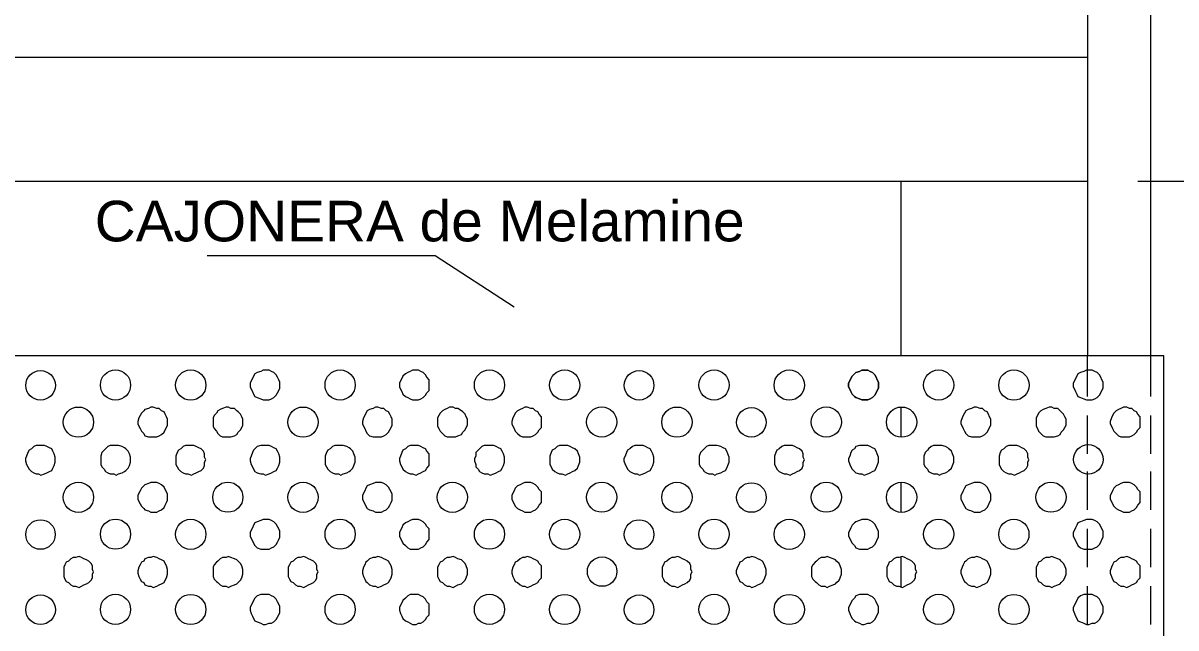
# Model space of a CAD drawing. Header units: inches. Extents: x 0.21 to 4.55, y 0.23 to 3.12.
# Drawn here: x 0.635 to 1.0971, y 2.4693 to 2.712 of the extents above; entities that cross this region are included whole.
import ezdxf

# ---------------------------------------------------------------- set-up
doc = ezdxf.new("R2010")
doc.units = ezdxf.units.IN
doc.header["$MEASUREMENT"] = 0
for name, color, linetype in [('PDF_0', 7, 'Continuous'), ('PDF_PROYECCION 2', 7, 'Continuous'), ('PDF_TEXTO', 7, 'Continuous')]:
    doc.layers.add(name, color=color, linetype=linetype)
doc.layers.add('PDF_punteadas', color=20, linetype='Continuous', true_color=0xff3f00)
doc.styles.add('PDF Arial', font='arial.ttf')

msp = doc.modelspace()

# ---------------------------------------------------------------- linework, layer by layer
at = {"layer": 'PDF_0', "lineweight": 5}
for points in [[(1.06166, 2.78821), (1.06166, 2.5785), (0.56466, 2.5785), (0.56466, 2.78821)], [(1.08704, 2.5785), (1.08704, 2.78821)], [(1.06166, 2.6982), (0.56466, 2.6982)], [(1.06166, 2.6484), (0.56466, 2.6484)], [(0.98697, 2.5785), (0.98697, 2.6484)], [(1.18806, 2.6484), (1.27856, 2.6484), (1.08177, 2.6484)], [(0.70878, 2.61872), (0.80023, 2.61872), (0.83184, 2.59813)], [(1.0923, 2.2644), (1.0923, 2.5785)], [(0.98697, 2.54594), (0.98697, 2.55791)], [(0.98697, 2.51577), (0.98697, 2.52774)], [(0.98697, 2.48561), (0.98697, 2.49806)]]:
    msp.add_lwpolyline(points, dxfattribs=at)
at = {"layer": 'PDF_PROYECCION 2', "lineweight": 5}
msp.add_lwpolyline([(1.0923, 2.5785), (0.53929, 2.5785)], dxfattribs=at)
for points in [[(0.73799, 2.56701), (0.73799, 2.56796), (0.73751, 2.56892), (0.73703, 2.56988), (0.73655, 2.57084), (0.7356, 2.57179), (0.73464, 2.57227), (0.73368, 2.57275), (0.73224, 2.57275), (0.73129, 2.57275), (0.73033, 2.57227), (0.72889, 2.57179), (0.72794, 2.57132), (0.72746, 2.57036), (0.72698, 2.5694), (0.7265, 2.56844), (0.72602, 2.56749), (0.72602, 2.56605), (0.7265, 2.56509), (0.72698, 2.56413), (0.72746, 2.56318), (0.72794, 2.56222), (0.72889, 2.56174), (0.73033, 2.56126), (0.73129, 2.56078), (0.73224, 2.56078), (0.73368, 2.56078), (0.73464, 2.56126), (0.7356, 2.56174), (0.73655, 2.5627), (0.73703, 2.56365), (0.73751, 2.56461), (0.73799, 2.56557)], [(0.79784, 2.56701), (0.79784, 2.56796), (0.79784, 2.56892), (0.79688, 2.56988), (0.7964, 2.57084), (0.79545, 2.57179), (0.79449, 2.57227), (0.79353, 2.57275), (0.79257, 2.57275), (0.79114, 2.57275), (0.79018, 2.57227), (0.78922, 2.57179), (0.78826, 2.57132), (0.78731, 2.57036), (0.78683, 2.5694), (0.78635, 2.56844), (0.78587, 2.56749), (0.78587, 2.56605), (0.78635, 2.56509), (0.78683, 2.56413), (0.78731, 2.56318), (0.78826, 2.56222), (0.78922, 2.56174), (0.79018, 2.56126), (0.79114, 2.56078), (0.79257, 2.56078), (0.79353, 2.56078), (0.79449, 2.56126), (0.79545, 2.56174), (0.7964, 2.5627), (0.79688, 2.56365), (0.79784, 2.56461), (0.79784, 2.56557)], [(0.97787, 2.56701), (0.97787, 2.56557), (0.97739, 2.56461), (0.97691, 2.56365), (0.97643, 2.5627), (0.97548, 2.56174), (0.97452, 2.56126), (0.97356, 2.56078), (0.97212, 2.56078), (0.97117, 2.56078), (0.97021, 2.56126), (0.96877, 2.56174), (0.96829, 2.56222), (0.96734, 2.56318), (0.96686, 2.56413), (0.96638, 2.56509), (0.9659, 2.56605), (0.9659, 2.56749), (0.96638, 2.56844), (0.96686, 2.5694), (0.96734, 2.57036), (0.96829, 2.57132), (0.96877, 2.57179), (0.97021, 2.57227), (0.97117, 2.57275), (0.97212, 2.57275), (0.97356, 2.57275), (0.97452, 2.57227), (0.97548, 2.57179), (0.97643, 2.57084), (0.97691, 2.56988), (0.97739, 2.56892), (0.97787, 2.56796), (0.97787, 2.56701), (0.97787, 2.56796), (0.97739, 2.56892), (0.97691, 2.56988), (0.97643, 2.57084), (0.97548, 2.57179), (0.97452, 2.57227), (0.97356, 2.57275), (0.97212, 2.57275), (0.97117, 2.57275), (0.97021, 2.57227), (0.96877, 2.57179), (0.96829, 2.57132), (0.96734, 2.57036), (0.96686, 2.5694), (0.96638, 2.56844), (0.9659, 2.56749), (0.9659, 2.56605), (0.96638, 2.56509), (0.96686, 2.56413), (0.96734, 2.56318), (0.96829, 2.56222), (0.96877, 2.56174), (0.97021, 2.56126), (0.97117, 2.56078), (0.97212, 2.56078), (0.97356, 2.56078), (0.97452, 2.56126), (0.97548, 2.56174), (0.97643, 2.5627), (0.97691, 2.56365), (0.97739, 2.56461), (0.97787, 2.56557)], [(1.06788, 2.56701), (1.06788, 2.56796), (1.0674, 2.56892), (1.06693, 2.56988), (1.06645, 2.57084), (1.06549, 2.57179), (1.06453, 2.57227), (1.06357, 2.57275), (1.06214, 2.57275), (1.06118, 2.57275), (1.06022, 2.57227), (1.05879, 2.57179), (1.05783, 2.57132), (1.05735, 2.57036), (1.05687, 2.5694), (1.05639, 2.56844), (1.05591, 2.56749), (1.05591, 2.56605), (1.05639, 2.56509), (1.05687, 2.56413), (1.05735, 2.56318), (1.05783, 2.56222), (1.05879, 2.56174), (1.06022, 2.56126), (1.06118, 2.56078), (1.06214, 2.56078), (1.06357, 2.56078), (1.06453, 2.56126), (1.06549, 2.56174), (1.06645, 2.5627), (1.06693, 2.56365), (1.0674, 2.56461), (1.06788, 2.56557)], [(0.69298, 2.55168), (0.69298, 2.55312), (0.6925, 2.55408), (0.69203, 2.55504), (0.69155, 2.55599), (0.69059, 2.55647), (0.68963, 2.55743), (0.68867, 2.55743), (0.68724, 2.55791), (0.68628, 2.55791), (0.68532, 2.55743), (0.68389, 2.55695), (0.68341, 2.55647), (0.68245, 2.55552), (0.68197, 2.55456), (0.68149, 2.5536), (0.68101, 2.55216), (0.68101, 2.55121), (0.68149, 2.55025), (0.68197, 2.54929), (0.68245, 2.54833), (0.68341, 2.54738), (0.68389, 2.54642), (0.68532, 2.54594), (0.68628, 2.54594), (0.68724, 2.54594), (0.68867, 2.54594), (0.68963, 2.54642), (0.69059, 2.5469), (0.69155, 2.54785), (0.69203, 2.54881), (0.6925, 2.54977), (0.69298, 2.55073)], [(0.72315, 2.55168), (0.72315, 2.55312), (0.72267, 2.55408), (0.72219, 2.55504), (0.72123, 2.55599), (0.72075, 2.55647), (0.7198, 2.55743), (0.71836, 2.55743), (0.7174, 2.55791), (0.71644, 2.55791), (0.71501, 2.55743), (0.71405, 2.55695), (0.71309, 2.55647), (0.71261, 2.55552), (0.71166, 2.55456), (0.71118, 2.5536), (0.71118, 2.55216), (0.71118, 2.55121), (0.71118, 2.55025), (0.71166, 2.54929), (0.71261, 2.54833), (0.71309, 2.54738), (0.71405, 2.54642), (0.71501, 2.54594), (0.71644, 2.54594), (0.7174, 2.54594), (0.71836, 2.54594), (0.7198, 2.54642), (0.72075, 2.5469), (0.72123, 2.54785), (0.72219, 2.54881), (0.72267, 2.54977), (0.72315, 2.55073)], [(0.783, 2.55168), (0.783, 2.55312), (0.78252, 2.55408), (0.78204, 2.55504), (0.78156, 2.55599), (0.7806, 2.55647), (0.77965, 2.55743), (0.77869, 2.55743), (0.77725, 2.55791), (0.77629, 2.55791), (0.77534, 2.55743), (0.7739, 2.55695), (0.77294, 2.55647), (0.77246, 2.55552), (0.77199, 2.55456), (0.77151, 2.5536), (0.77103, 2.55216), (0.77103, 2.55121), (0.77151, 2.55025), (0.77199, 2.54929), (0.77246, 2.54833), (0.77294, 2.54738), (0.7739, 2.54642), (0.77534, 2.54594), (0.77629, 2.54594), (0.77725, 2.54594), (0.77869, 2.54594), (0.77965, 2.54642), (0.7806, 2.5469), (0.78156, 2.54785), (0.78204, 2.54881), (0.78252, 2.54977), (0.783, 2.55073)], [(0.81316, 2.55168), (0.81316, 2.55312), (0.81268, 2.55408), (0.8122, 2.55504), (0.81125, 2.55599), (0.81077, 2.55647), (0.80933, 2.55743), (0.80837, 2.55743), (0.80742, 2.55791), (0.80598, 2.55791), (0.80502, 2.55743), (0.80406, 2.55695), (0.80311, 2.55647), (0.80215, 2.55552), (0.80167, 2.55456), (0.80119, 2.5536), (0.80119, 2.55216), (0.80119, 2.55121), (0.80119, 2.55025), (0.80167, 2.54929), (0.80215, 2.54833), (0.80311, 2.54738), (0.80406, 2.54642), (0.80502, 2.54594), (0.80598, 2.54594), (0.80742, 2.54594), (0.80837, 2.54594), (0.80933, 2.54642), (0.81077, 2.5469), (0.81125, 2.54785), (0.8122, 2.54881), (0.81268, 2.54977), (0.81316, 2.55073)], [(0.84285, 2.55168), (0.84285, 2.55312), (0.84285, 2.55408), (0.84189, 2.55504), (0.84141, 2.55599), (0.84045, 2.55647), (0.8395, 2.55743), (0.83854, 2.55743), (0.8371, 2.55791), (0.83614, 2.55791), (0.83519, 2.55743), (0.83423, 2.55695), (0.83327, 2.55647), (0.83231, 2.55552), (0.83184, 2.55456), (0.83136, 2.5536), (0.83088, 2.55216), (0.83088, 2.55121), (0.83136, 2.55025), (0.83184, 2.54929), (0.83231, 2.54833), (0.83327, 2.54738), (0.83423, 2.54642), (0.83519, 2.54594), (0.83614, 2.54594), (0.8371, 2.54594), (0.83854, 2.54594), (0.8395, 2.54642), (0.84045, 2.5469), (0.84141, 2.54785), (0.84189, 2.54881), (0.84285, 2.54977), (0.84285, 2.55073)], [(1.02288, 2.55168), (1.02288, 2.55312), (1.0224, 2.55408), (1.02192, 2.55504), (1.02144, 2.55599), (1.02048, 2.55647), (1.01952, 2.55743), (1.01857, 2.55743), (1.01713, 2.55791), (1.01617, 2.55791), (1.01522, 2.55743), (1.01378, 2.55695), (1.01282, 2.55647), (1.01234, 2.55552), (1.01186, 2.55456), (1.01139, 2.5536), (1.01091, 2.55216), (1.01091, 2.55121), (1.01139, 2.55025), (1.01186, 2.54929), (1.01234, 2.54833), (1.01282, 2.54738), (1.01378, 2.54642), (1.01522, 2.54594), (1.01617, 2.54594), (1.01713, 2.54594), (1.01857, 2.54594), (1.01952, 2.54642), (1.02048, 2.5469), (1.02144, 2.54785), (1.02192, 2.54881), (1.0224, 2.54977), (1.02288, 2.55073)], [(1.05304, 2.55168), (1.05304, 2.55312), (1.05256, 2.55408), (1.05208, 2.55504), (1.05113, 2.55599), (1.05065, 2.55647), (1.04969, 2.55743), (1.04825, 2.55743), (1.0473, 2.55791), (1.04634, 2.55791), (1.0449, 2.55743), (1.04394, 2.55695), (1.04299, 2.55647), (1.04203, 2.55552), (1.04155, 2.55456), (1.04107, 2.5536), (1.04107, 2.55216), (1.04107, 2.55121), (1.04107, 2.55025), (1.04155, 2.54929), (1.04203, 2.54833), (1.04299, 2.54738), (1.04394, 2.54642), (1.0449, 2.54594), (1.04634, 2.54594), (1.0473, 2.54594), (1.04825, 2.54594), (1.04969, 2.54642), (1.05065, 2.5469), (1.05113, 2.54785), (1.05208, 2.54881), (1.05256, 2.54977), (1.05304, 2.55073)], [(1.08273, 2.55168), (1.08273, 2.55312), (1.08273, 2.55408), (1.08177, 2.55504), (1.08129, 2.55599), (1.08033, 2.55647), (1.07937, 2.55743), (1.07842, 2.55743), (1.07746, 2.55791), (1.07602, 2.55791), (1.07507, 2.55743), (1.07411, 2.55695), (1.07315, 2.55647), (1.07219, 2.55552), (1.07171, 2.55456), (1.07124, 2.5536), (1.07076, 2.55216), (1.07076, 2.55121), (1.07124, 2.55025), (1.07171, 2.54929), (1.07219, 2.54833), (1.07315, 2.54738), (1.07411, 2.54642), (1.07507, 2.54594), (1.07602, 2.54594), (1.07746, 2.54594), (1.07842, 2.54594), (1.07937, 2.54642), (1.08033, 2.5469), (1.08129, 2.54785), (1.08177, 2.54881), (1.08273, 2.54977), (1.08273, 2.55073)], [(0.64798, 2.53684), (0.64798, 2.5378), (0.6475, 2.53924), (0.64702, 2.54019), (0.64654, 2.54115), (0.64558, 2.54163), (0.64462, 2.54211), (0.64367, 2.54259), (0.64223, 2.54259), (0.64127, 2.54259), (0.64032, 2.54259), (0.63936, 2.54211), (0.6384, 2.54115), (0.63744, 2.54067), (0.63696, 2.53971), (0.63648, 2.53828), (0.63601, 2.53732), (0.63601, 2.53636), (0.63648, 2.53493), (0.63696, 2.53397), (0.63744, 2.53301), (0.6384, 2.53205), (0.63936, 2.53158), (0.64032, 2.5311), (0.64127, 2.5311), (0.64223, 2.53062), (0.64367, 2.5311), (0.64462, 2.53158), (0.64558, 2.53205), (0.64654, 2.53253), (0.64702, 2.53349), (0.6475, 2.53445), (0.64798, 2.53588)], [(0.67814, 2.53684), (0.67814, 2.5378), (0.67766, 2.53924), (0.67718, 2.54019), (0.67623, 2.54115), (0.67575, 2.54163), (0.67479, 2.54211), (0.67335, 2.54259), (0.67239, 2.54259), (0.67144, 2.54259), (0.67, 2.54259), (0.66904, 2.54211), (0.66809, 2.54115), (0.66761, 2.54067), (0.66665, 2.53971), (0.66617, 2.53828), (0.66617, 2.53732), (0.66617, 2.53636), (0.66617, 2.53493), (0.66665, 2.53397), (0.66761, 2.53301), (0.66809, 2.53205), (0.66904, 2.53158), (0.67, 2.5311), (0.67144, 2.5311), (0.67239, 2.53062), (0.67335, 2.5311), (0.67479, 2.53158), (0.67575, 2.53205), (0.67623, 2.53253), (0.67718, 2.53349), (0.67766, 2.53445), (0.67814, 2.53588)], [(0.7083, 2.53684), (0.70783, 2.5378), (0.70783, 2.53924), (0.70735, 2.54019), (0.70639, 2.54115), (0.70543, 2.54163), (0.70447, 2.54211), (0.70352, 2.54259), (0.70256, 2.54259), (0.70112, 2.54259), (0.70017, 2.54259), (0.69921, 2.54211), (0.69825, 2.54115), (0.69729, 2.54067), (0.69681, 2.53971), (0.69633, 2.53828), (0.69633, 2.53732), (0.69633, 2.53636), (0.69633, 2.53493), (0.69681, 2.53397), (0.69729, 2.53301), (0.69825, 2.53205), (0.69921, 2.53158), (0.70017, 2.5311), (0.70112, 2.5311), (0.70256, 2.53062), (0.70352, 2.5311), (0.70447, 2.53158), (0.70543, 2.53205), (0.70639, 2.53253), (0.70735, 2.53349), (0.70783, 2.53445), (0.70783, 2.53588)], [(0.73799, 2.53684), (0.73799, 2.5378), (0.73751, 2.53924), (0.73703, 2.54019), (0.73655, 2.54115), (0.7356, 2.54163), (0.73464, 2.54211), (0.73368, 2.54259), (0.73224, 2.54259), (0.73129, 2.54259), (0.73033, 2.54259), (0.72889, 2.54211), (0.72794, 2.54115), (0.72746, 2.54067), (0.72698, 2.53971), (0.7265, 2.53828), (0.72602, 2.53732), (0.72602, 2.53636), (0.7265, 2.53493), (0.72698, 2.53397), (0.72746, 2.53301), (0.72794, 2.53205), (0.72889, 2.53158), (0.73033, 2.5311), (0.73129, 2.5311), (0.73224, 2.53062), (0.73368, 2.5311), (0.73464, 2.53158), (0.7356, 2.53205), (0.73655, 2.53253), (0.73703, 2.53349), (0.73751, 2.53445), (0.73799, 2.53588)], [(0.76815, 2.53684), (0.76815, 2.5378), (0.76768, 2.53924), (0.7672, 2.54019), (0.76624, 2.54115), (0.76576, 2.54163), (0.7648, 2.54211), (0.76337, 2.54259), (0.76241, 2.54259), (0.76145, 2.54259), (0.76002, 2.54259), (0.75906, 2.54211), (0.7581, 2.54115), (0.75714, 2.54067), (0.75666, 2.53971), (0.75618, 2.53828), (0.75618, 2.53732), (0.75618, 2.53636), (0.75618, 2.53493), (0.75666, 2.53397), (0.75714, 2.53301), (0.7581, 2.53205), (0.75906, 2.53158), (0.76002, 2.5311), (0.76145, 2.5311), (0.76241, 2.53062), (0.76337, 2.5311), (0.7648, 2.53158), (0.76576, 2.53205), (0.76624, 2.53253), (0.7672, 2.53349), (0.76768, 2.53445), (0.76815, 2.53588)], [(0.79784, 2.53684), (0.79784, 2.5378), (0.79784, 2.53924), (0.79688, 2.54019), (0.7964, 2.54115), (0.79545, 2.54163), (0.79449, 2.54211), (0.79353, 2.54259), (0.79257, 2.54259), (0.79114, 2.54259), (0.79018, 2.54259), (0.78922, 2.54211), (0.78826, 2.54115), (0.78731, 2.54067), (0.78683, 2.53971), (0.78635, 2.53828), (0.78587, 2.53732), (0.78587, 2.53636), (0.78635, 2.53493), (0.78683, 2.53397), (0.78731, 2.53301), (0.78826, 2.53205), (0.78922, 2.53158), (0.79018, 2.5311), (0.79114, 2.5311), (0.79257, 2.53062), (0.79353, 2.5311), (0.79449, 2.53158), (0.79545, 2.53205), (0.7964, 2.53253), (0.79688, 2.53349), (0.79784, 2.53445), (0.79784, 2.53588)], [(0.828, 2.53684), (0.828, 2.5378), (0.82753, 2.53924), (0.82705, 2.54019), (0.82657, 2.54115), (0.82561, 2.54163), (0.82465, 2.54211), (0.8237, 2.54259), (0.82226, 2.54259), (0.8213, 2.54259), (0.81987, 2.54259), (0.81891, 2.54211), (0.81795, 2.54115), (0.81747, 2.54067), (0.81651, 2.53971), (0.81651, 2.53828), (0.81603, 2.53732), (0.81603, 2.53636), (0.81651, 2.53493), (0.81651, 2.53397), (0.81747, 2.53301), (0.81795, 2.53205), (0.81891, 2.53158), (0.81987, 2.5311), (0.8213, 2.5311), (0.82226, 2.53062), (0.8237, 2.5311), (0.82465, 2.53158), (0.82561, 2.53205), (0.82657, 2.53253), (0.82705, 2.53349), (0.82753, 2.53445), (0.828, 2.53588)], [(0.85817, 2.53684), (0.85817, 2.5378), (0.85769, 2.53924), (0.85721, 2.54019), (0.85625, 2.54115), (0.8553, 2.54163), (0.85434, 2.54211), (0.85338, 2.54259), (0.85242, 2.54259), (0.85099, 2.54259), (0.85003, 2.54259), (0.84907, 2.54211), (0.84811, 2.54115), (0.84716, 2.54067), (0.84668, 2.53971), (0.8462, 2.53828), (0.8462, 2.53732), (0.8462, 2.53636), (0.8462, 2.53493), (0.84668, 2.53397), (0.84716, 2.53301), (0.84811, 2.53205), (0.84907, 2.53158), (0.85003, 2.5311), (0.85099, 2.5311), (0.85242, 2.53062), (0.85338, 2.5311), (0.85434, 2.53158), (0.8553, 2.53205), (0.85625, 2.53253), (0.85721, 2.53349), (0.85769, 2.53445), (0.85817, 2.53588)], [(0.88785, 2.53684), (0.88785, 2.5378), (0.88738, 2.53924), (0.8869, 2.54019), (0.88642, 2.54115), (0.88546, 2.54163), (0.8845, 2.54211), (0.88355, 2.54259), (0.88211, 2.54259), (0.88115, 2.54259), (0.88019, 2.54259), (0.87924, 2.54211), (0.87828, 2.54115), (0.87732, 2.54067), (0.87684, 2.53971), (0.87636, 2.53828), (0.87588, 2.53732), (0.87588, 2.53636), (0.87636, 2.53493), (0.87684, 2.53397), (0.87732, 2.53301), (0.87828, 2.53205), (0.87924, 2.53158), (0.88019, 2.5311), (0.88115, 2.5311), (0.88211, 2.53062), (0.88355, 2.5311), (0.8845, 2.53158), (0.88546, 2.53205), (0.88642, 2.53253), (0.8869, 2.53349), (0.88738, 2.53445), (0.88785, 2.53588)], [(0.91802, 2.53684), (0.91802, 2.5378), (0.91754, 2.53924), (0.91706, 2.54019), (0.91658, 2.54115), (0.91563, 2.54163), (0.91467, 2.54211), (0.91323, 2.54259), (0.91227, 2.54259), (0.91132, 2.54259), (0.90988, 2.54259), (0.90892, 2.54211), (0.90796, 2.54115), (0.90749, 2.54067), (0.90653, 2.53971), (0.90605, 2.53828), (0.90605, 2.53732), (0.90605, 2.53636), (0.90605, 2.53493), (0.90653, 2.53397), (0.90749, 2.53301), (0.90796, 2.53205), (0.90892, 2.53158), (0.90988, 2.5311), (0.91132, 2.5311), (0.91227, 2.53062), (0.91323, 2.5311), (0.91467, 2.53158), (0.91563, 2.53205), (0.91658, 2.53253), (0.91706, 2.53349), (0.91754, 2.53445), (0.91802, 2.53588)], [(0.94818, 2.53684), (0.9477, 2.5378), (0.9477, 2.53924), (0.94723, 2.54019), (0.94627, 2.54115), (0.94531, 2.54163), (0.94435, 2.54211), (0.9434, 2.54259), (0.94244, 2.54259), (0.941, 2.54259), (0.94004, 2.54259), (0.93909, 2.54211), (0.93813, 2.54115), (0.93717, 2.54067), (0.93669, 2.53971), (0.93621, 2.53828), (0.93621, 2.53732), (0.93621, 2.53636), (0.93621, 2.53493), (0.93669, 2.53397), (0.93717, 2.53301), (0.93813, 2.53205), (0.93909, 2.53158), (0.94004, 2.5311), (0.941, 2.5311), (0.94244, 2.53062), (0.9434, 2.5311), (0.94435, 2.53158), (0.94531, 2.53205), (0.94627, 2.53253), (0.94723, 2.53349), (0.9477, 2.53445), (0.9477, 2.53588)], [(0.97787, 2.53684), (0.97787, 2.5378), (0.97739, 2.53924), (0.97691, 2.54019), (0.97643, 2.54115), (0.97548, 2.54163), (0.97452, 2.54211), (0.97356, 2.54259), (0.97212, 2.54259), (0.97117, 2.54259), (0.97021, 2.54259), (0.96877, 2.54211), (0.96829, 2.54115), (0.96734, 2.54067), (0.96686, 2.53971), (0.96638, 2.53828), (0.9659, 2.53732), (0.9659, 2.53636), (0.96638, 2.53493), (0.96686, 2.53397), (0.96734, 2.53301), (0.96829, 2.53205), (0.96877, 2.53158), (0.97021, 2.5311), (0.97117, 2.5311), (0.97212, 2.53062), (0.97356, 2.5311), (0.97452, 2.53158), (0.97548, 2.53205), (0.97643, 2.53253), (0.97691, 2.53349), (0.97739, 2.53445), (0.97787, 2.53588)], [(0.97787, 2.53684), (0.97787, 2.5378), (0.97739, 2.53924), (0.97691, 2.54019), (0.97643, 2.54115), (0.97548, 2.54163), (0.97452, 2.54211), (0.97356, 2.54259), (0.97212, 2.54259), (0.97117, 2.54259), (0.97021, 2.54259), (0.96877, 2.54211), (0.96829, 2.54115), (0.96734, 2.54067), (0.96686, 2.53971), (0.96638, 2.53828), (0.9659, 2.53732), (0.9659, 2.53636), (0.96638, 2.53493), (0.96686, 2.53397), (0.96734, 2.53301), (0.96829, 2.53205), (0.96877, 2.53158), (0.97021, 2.5311), (0.97117, 2.5311), (0.97212, 2.53062), (0.97356, 2.5311), (0.97452, 2.53158), (0.97548, 2.53205), (0.97643, 2.53253), (0.97691, 2.53349), (0.97739, 2.53445), (0.97787, 2.53588)], [(1.00803, 2.53684), (1.00803, 2.5378), (1.00755, 2.53924), (1.00708, 2.54019), (1.00612, 2.54115), (1.00564, 2.54163), (1.00468, 2.54211), (1.00325, 2.54259), (1.00229, 2.54259), (1.00133, 2.54259), (0.99989, 2.54259), (0.99894, 2.54211), (0.99798, 2.54115), (0.9975, 2.54067), (0.99654, 2.53971), (0.99606, 2.53828), (0.99606, 2.53732), (0.99606, 2.53636), (0.99606, 2.53493), (0.99654, 2.53397), (0.9975, 2.53301), (0.99798, 2.53205), (0.99894, 2.53158), (0.99989, 2.5311), (1.00133, 2.5311), (1.00229, 2.53062), (1.00325, 2.5311), (1.00468, 2.53158), (1.00564, 2.53205), (1.00612, 2.53253), (1.00708, 2.53349), (1.00755, 2.53445), (1.00803, 2.53588)], [(1.0382, 2.53684), (1.03772, 2.5378), (1.03772, 2.53924), (1.03724, 2.54019), (1.03628, 2.54115), (1.03533, 2.54163), (1.03437, 2.54211), (1.03341, 2.54259), (1.03245, 2.54259), (1.03102, 2.54259), (1.03006, 2.54259), (1.0291, 2.54211), (1.02814, 2.54115), (1.02719, 2.54067), (1.02671, 2.53971), (1.02623, 2.53828), (1.02623, 2.53732), (1.02623, 2.53636), (1.02623, 2.53493), (1.02671, 2.53397), (1.02719, 2.53301), (1.02814, 2.53205), (1.0291, 2.53158), (1.03006, 2.5311), (1.03102, 2.5311), (1.03245, 2.53062), (1.03341, 2.5311), (1.03437, 2.53158), (1.03533, 2.53205), (1.03628, 2.53253), (1.03724, 2.53349), (1.03772, 2.53445), (1.03772, 2.53588)], [(0.69298, 2.522), (0.69298, 2.52296), (0.6925, 2.52391), (0.69203, 2.52487), (0.69155, 2.52583), (0.69059, 2.52679), (0.68963, 2.52727), (0.68867, 2.52774), (0.68724, 2.52774), (0.68628, 2.52774), (0.68532, 2.52727), (0.68389, 2.52679), (0.68341, 2.52631), (0.68245, 2.52535), (0.68197, 2.52439), (0.68149, 2.52344), (0.68101, 2.52248), (0.68101, 2.52104), (0.68149, 2.52008), (0.68197, 2.51913), (0.68245, 2.51817), (0.68341, 2.51721), (0.68389, 2.51673), (0.68532, 2.51625), (0.68628, 2.51577), (0.68724, 2.51577), (0.68867, 2.51577), (0.68963, 2.51625), (0.69059, 2.51673), (0.69155, 2.51769), (0.69203, 2.51865), (0.6925, 2.51961), (0.69298, 2.52056)], [(0.783, 2.522), (0.783, 2.52296), (0.78252, 2.52391), (0.78204, 2.52487), (0.78156, 2.52583), (0.7806, 2.52679), (0.77965, 2.52727), (0.77869, 2.52774), (0.77725, 2.52774), (0.77629, 2.52774), (0.77534, 2.52727), (0.7739, 2.52679), (0.77294, 2.52631), (0.77246, 2.52535), (0.77199, 2.52439), (0.77151, 2.52344), (0.77103, 2.52248), (0.77103, 2.52104), (0.77151, 2.52008), (0.77199, 2.51913), (0.77246, 2.51817), (0.77294, 2.51721), (0.7739, 2.51673), (0.77534, 2.51625), (0.77629, 2.51577), (0.77725, 2.51577), (0.77869, 2.51577), (0.77965, 2.51625), (0.7806, 2.51673), (0.78156, 2.51769), (0.78204, 2.51865), (0.78252, 2.51961), (0.783, 2.52056)], [(0.84285, 2.522), (0.84285, 2.52296), (0.84285, 2.52391), (0.84189, 2.52487), (0.84141, 2.52583), (0.84045, 2.52679), (0.8395, 2.52727), (0.83854, 2.52774), (0.8371, 2.52774), (0.83614, 2.52774), (0.83519, 2.52727), (0.83423, 2.52679), (0.83327, 2.52631), (0.83231, 2.52535), (0.83184, 2.52439), (0.83136, 2.52344), (0.83088, 2.52248), (0.83088, 2.52104), (0.83136, 2.52008), (0.83184, 2.51913), (0.83231, 2.51817), (0.83327, 2.51721), (0.83423, 2.51673), (0.83519, 2.51625), (0.83614, 2.51577), (0.8371, 2.51577), (0.83854, 2.51577), (0.8395, 2.51625), (0.84045, 2.51673), (0.84141, 2.51769), (0.84189, 2.51865), (0.84285, 2.51961), (0.84285, 2.52056)], [(1.02288, 2.522), (1.02288, 2.52296), (1.0224, 2.52391), (1.02192, 2.52487), (1.02144, 2.52583), (1.02048, 2.52679), (1.01952, 2.52727), (1.01857, 2.52774), (1.01713, 2.52774), (1.01617, 2.52774), (1.01522, 2.52727), (1.01378, 2.52679), (1.01282, 2.52631), (1.01234, 2.52535), (1.01186, 2.52439), (1.01139, 2.52344), (1.01091, 2.52248), (1.01091, 2.52104), (1.01139, 2.52008), (1.01186, 2.51913), (1.01234, 2.51817), (1.01282, 2.51721), (1.01378, 2.51673), (1.01522, 2.51625), (1.01617, 2.51577), (1.01713, 2.51577), (1.01857, 2.51577), (1.01952, 2.51625), (1.02048, 2.51673), (1.02144, 2.51769), (1.02192, 2.51865), (1.0224, 2.51961), (1.02288, 2.52056)], [(1.08273, 2.522), (1.08273, 2.52296), (1.08273, 2.52391), (1.08177, 2.52487), (1.08129, 2.52583), (1.08033, 2.52679), (1.07937, 2.52727), (1.07842, 2.52774), (1.07746, 2.52774), (1.07602, 2.52774), (1.07507, 2.52727), (1.07411, 2.52679), (1.07315, 2.52631), (1.07219, 2.52535), (1.07171, 2.52439), (1.07124, 2.52344), (1.07076, 2.52248), (1.07076, 2.52104), (1.07124, 2.52008), (1.07171, 2.51913), (1.07219, 2.51817), (1.07315, 2.51721), (1.07411, 2.51673), (1.07507, 2.51625), (1.07602, 2.51577), (1.07746, 2.51577), (1.07842, 2.51577), (1.07937, 2.51625), (1.08033, 2.51673), (1.08129, 2.51769), (1.08177, 2.51865), (1.08273, 2.51961), (1.08273, 2.52056)], [(0.73799, 2.50668), (0.73799, 2.50811), (0.73751, 2.50907), (0.73703, 2.51003), (0.73655, 2.51099), (0.7356, 2.51194), (0.73464, 2.51242), (0.73368, 2.5129), (0.73224, 2.5129), (0.73129, 2.5129), (0.73033, 2.51242), (0.72889, 2.51194), (0.72794, 2.51147), (0.72746, 2.51051), (0.72698, 2.50955), (0.7265, 2.50859), (0.72602, 2.50764), (0.72602, 2.5062), (0.7265, 2.50524), (0.72698, 2.50428), (0.72746, 2.50333), (0.72794, 2.50237), (0.72889, 2.50141), (0.73033, 2.50093), (0.73129, 2.50093), (0.73224, 2.50093), (0.73368, 2.50093), (0.73464, 2.50141), (0.7356, 2.50189), (0.73655, 2.50285), (0.73703, 2.5038), (0.73751, 2.50476), (0.73799, 2.50572)], [(0.79784, 2.50668), (0.79784, 2.50811), (0.79784, 2.50907), (0.79688, 2.51003), (0.7964, 2.51099), (0.79545, 2.51194), (0.79449, 2.51242), (0.79353, 2.5129), (0.79257, 2.5129), (0.79114, 2.5129), (0.79018, 2.51242), (0.78922, 2.51194), (0.78826, 2.51147), (0.78731, 2.51051), (0.78683, 2.50955), (0.78635, 2.50859), (0.78587, 2.50764), (0.78587, 2.5062), (0.78635, 2.50524), (0.78683, 2.50428), (0.78731, 2.50333), (0.78826, 2.50237), (0.78922, 2.50141), (0.79018, 2.50093), (0.79114, 2.50093), (0.79257, 2.50093), (0.79353, 2.50093), (0.79449, 2.50141), (0.79545, 2.50189), (0.7964, 2.50285), (0.79688, 2.5038), (0.79784, 2.50476), (0.79784, 2.50572)], [(0.97787, 2.50668), (0.97787, 2.50811), (0.97739, 2.50907), (0.97691, 2.51003), (0.97643, 2.51099), (0.97548, 2.51194), (0.97452, 2.51242), (0.97356, 2.5129), (0.97212, 2.5129), (0.97117, 2.5129), (0.97021, 2.51242), (0.96877, 2.51194), (0.96829, 2.51147), (0.96734, 2.51051), (0.96686, 2.50955), (0.96638, 2.50859), (0.9659, 2.50764), (0.9659, 2.5062), (0.96638, 2.50524), (0.96686, 2.50428), (0.96734, 2.50333), (0.96829, 2.50237), (0.96877, 2.50141), (0.97021, 2.50093), (0.97117, 2.50093), (0.97212, 2.50093), (0.97356, 2.50093), (0.97452, 2.50141), (0.97548, 2.50189), (0.97643, 2.50285), (0.97691, 2.5038), (0.97739, 2.50476), (0.97787, 2.50572)], [(0.97787, 2.50668), (0.97787, 2.50811), (0.97739, 2.50907), (0.97691, 2.51003), (0.97643, 2.51099), (0.97548, 2.51194), (0.97452, 2.51242), (0.97356, 2.5129), (0.97212, 2.5129), (0.97117, 2.5129), (0.97021, 2.51242), (0.96877, 2.51194), (0.96829, 2.51147), (0.96734, 2.51051), (0.96686, 2.50955), (0.96638, 2.50859), (0.9659, 2.50764), (0.9659, 2.5062), (0.96638, 2.50524), (0.96686, 2.50428), (0.96734, 2.50333), (0.96829, 2.50237), (0.96877, 2.50141), (0.97021, 2.50093), (0.97117, 2.50093), (0.97212, 2.50093), (0.97356, 2.50093), (0.97452, 2.50141), (0.97548, 2.50189), (0.97643, 2.50285), (0.97691, 2.5038), (0.97739, 2.50476), (0.97787, 2.50572)], [(1.06788, 2.50668), (1.06788, 2.50811), (1.0674, 2.50907), (1.06693, 2.51003), (1.06645, 2.51099), (1.06549, 2.51194), (1.06453, 2.51242), (1.06357, 2.5129), (1.06214, 2.5129), (1.06118, 2.5129), (1.06022, 2.51242), (1.05879, 2.51194), (1.05783, 2.51147), (1.05735, 2.51051), (1.05687, 2.50955), (1.05639, 2.50859), (1.05591, 2.50764), (1.05591, 2.5062), (1.05639, 2.50524), (1.05687, 2.50428), (1.05735, 2.50333), (1.05783, 2.50237), (1.05879, 2.50141), (1.06022, 2.50093), (1.06118, 2.50093), (1.06214, 2.50093), (1.06357, 2.50093), (1.06453, 2.50141), (1.06549, 2.50189), (1.06645, 2.50285), (1.06693, 2.5038), (1.0674, 2.50476), (1.06788, 2.50572)], [(0.6633, 2.49183), (0.66282, 2.49279), (0.66282, 2.49423), (0.66234, 2.49519), (0.66138, 2.49614), (0.66042, 2.49662), (0.65947, 2.4971), (0.65851, 2.49758), (0.65755, 2.49806), (0.65612, 2.49758), (0.65516, 2.49758), (0.6542, 2.4971), (0.65324, 2.49614), (0.65229, 2.49567), (0.65181, 2.49471), (0.65133, 2.49375), (0.65133, 2.49231), (0.65133, 2.49136), (0.65133, 2.48992), (0.65181, 2.48896), (0.65229, 2.488), (0.65324, 2.48753), (0.6542, 2.48657), (0.65516, 2.48609), (0.65612, 2.48609), (0.65755, 2.48561), (0.65851, 2.48609), (0.65947, 2.48657), (0.66042, 2.48705), (0.66138, 2.48753), (0.66234, 2.48848), (0.66282, 2.48944), (0.66282, 2.49088)], [(0.69298, 2.49183), (0.69298, 2.49279), (0.6925, 2.49423), (0.69203, 2.49519), (0.69155, 2.49614), (0.69059, 2.49662), (0.68963, 2.4971), (0.68867, 2.49758), (0.68724, 2.49806), (0.68628, 2.49758), (0.68532, 2.49758), (0.68389, 2.4971), (0.68341, 2.49614), (0.68245, 2.49567), (0.68197, 2.49471), (0.68149, 2.49375), (0.68101, 2.49231), (0.68101, 2.49136), (0.68149, 2.48992), (0.68197, 2.48896), (0.68245, 2.488), (0.68341, 2.48753), (0.68389, 2.48657), (0.68532, 2.48609), (0.68628, 2.48609), (0.68724, 2.48561), (0.68867, 2.48609), (0.68963, 2.48657), (0.69059, 2.48705), (0.69155, 2.48753), (0.69203, 2.48848), (0.6925, 2.48944), (0.69298, 2.49088)], [(0.72315, 2.49183), (0.72315, 2.49279), (0.72267, 2.49423), (0.72219, 2.49519), (0.72123, 2.49614), (0.72075, 2.49662), (0.7198, 2.4971), (0.71836, 2.49758), (0.7174, 2.49806), (0.71644, 2.49758), (0.71501, 2.49758), (0.71405, 2.4971), (0.71309, 2.49614), (0.71261, 2.49567), (0.71166, 2.49471), (0.71118, 2.49375), (0.71118, 2.49231), (0.71118, 2.49136), (0.71118, 2.48992), (0.71166, 2.48896), (0.71261, 2.488), (0.71309, 2.48753), (0.71405, 2.48657), (0.71501, 2.48609), (0.71644, 2.48609), (0.7174, 2.48561), (0.71836, 2.48609), (0.7198, 2.48657), (0.72075, 2.48705), (0.72123, 2.48753), (0.72219, 2.48848), (0.72267, 2.48944), (0.72315, 2.49088)], [(0.75331, 2.49183), (0.75283, 2.49279), (0.75283, 2.49423), (0.75235, 2.49519), (0.7514, 2.49614), (0.75044, 2.49662), (0.74948, 2.4971), (0.74852, 2.49758), (0.74757, 2.49806), (0.74613, 2.49758), (0.74517, 2.49758), (0.74421, 2.4971), (0.74326, 2.49614), (0.7423, 2.49567), (0.74182, 2.49471), (0.74134, 2.49375), (0.74134, 2.49231), (0.74134, 2.49136), (0.74134, 2.48992), (0.74182, 2.48896), (0.7423, 2.488), (0.74326, 2.48753), (0.74421, 2.48657), (0.74517, 2.48609), (0.74613, 2.48609), (0.74757, 2.48561), (0.74852, 2.48609), (0.74948, 2.48657), (0.75044, 2.48705), (0.7514, 2.48753), (0.75235, 2.48848), (0.75283, 2.48944), (0.75283, 2.49088)], [(0.783, 2.49183), (0.783, 2.49279), (0.78252, 2.49423), (0.78204, 2.49519), (0.78156, 2.49614), (0.7806, 2.49662), (0.77965, 2.4971), (0.77869, 2.49758), (0.77725, 2.49806), (0.77629, 2.49758), (0.77534, 2.49758), (0.7739, 2.4971), (0.77294, 2.49614), (0.77246, 2.49567), (0.77199, 2.49471), (0.77151, 2.49375), (0.77103, 2.49231), (0.77103, 2.49136), (0.77151, 2.48992), (0.77199, 2.48896), (0.77246, 2.488), (0.77294, 2.48753), (0.7739, 2.48657), (0.77534, 2.48609), (0.77629, 2.48609), (0.77725, 2.48561), (0.77869, 2.48609), (0.77965, 2.48657), (0.7806, 2.48705), (0.78156, 2.48753), (0.78204, 2.48848), (0.78252, 2.48944), (0.783, 2.49088)], [(0.81316, 2.49183), (0.81316, 2.49279), (0.81268, 2.49423), (0.8122, 2.49519), (0.81125, 2.49614), (0.81077, 2.49662), (0.80933, 2.4971), (0.80837, 2.49758), (0.80742, 2.49806), (0.80598, 2.49758), (0.80502, 2.49758), (0.80406, 2.4971), (0.80311, 2.49614), (0.80215, 2.49567), (0.80167, 2.49471), (0.80119, 2.49375), (0.80119, 2.49231), (0.80119, 2.49136), (0.80119, 2.48992), (0.80167, 2.48896), (0.80215, 2.488), (0.80311, 2.48753), (0.80406, 2.48657), (0.80502, 2.48609), (0.80598, 2.48609), (0.80742, 2.48561), (0.80837, 2.48609), (0.80933, 2.48657), (0.81077, 2.48705), (0.81125, 2.48753), (0.8122, 2.48848), (0.81268, 2.48944), (0.81316, 2.49088)], [(0.84285, 2.49183), (0.84285, 2.49279), (0.84285, 2.49423), (0.84189, 2.49519), (0.84141, 2.49614), (0.84045, 2.49662), (0.8395, 2.4971), (0.83854, 2.49758), (0.8371, 2.49806), (0.83614, 2.49758), (0.83519, 2.49758), (0.83423, 2.4971), (0.83327, 2.49614), (0.83231, 2.49567), (0.83184, 2.49471), (0.83136, 2.49375), (0.83088, 2.49231), (0.83088, 2.49136), (0.83136, 2.48992), (0.83184, 2.48896), (0.83231, 2.488), (0.83327, 2.48753), (0.83423, 2.48657), (0.83519, 2.48609), (0.83614, 2.48609), (0.8371, 2.48561), (0.83854, 2.48609), (0.8395, 2.48657), (0.84045, 2.48705), (0.84141, 2.48753), (0.84189, 2.48848), (0.84285, 2.48944), (0.84285, 2.49088)], [(0.90318, 2.49183), (0.9027, 2.49279), (0.9027, 2.49423), (0.90222, 2.49519), (0.90126, 2.49614), (0.9003, 2.49662), (0.89935, 2.4971), (0.89839, 2.49758), (0.89743, 2.49806), (0.89599, 2.49758), (0.89504, 2.49758), (0.89408, 2.4971), (0.89312, 2.49614), (0.89216, 2.49567), (0.89169, 2.49471), (0.89121, 2.49375), (0.89121, 2.49231), (0.89121, 2.49136), (0.89121, 2.48992), (0.89169, 2.48896), (0.89216, 2.488), (0.89312, 2.48753), (0.89408, 2.48657), (0.89504, 2.48609), (0.89599, 2.48609), (0.89743, 2.48561), (0.89839, 2.48609), (0.89935, 2.48657), (0.9003, 2.48705), (0.90126, 2.48753), (0.90222, 2.48848), (0.9027, 2.48944), (0.9027, 2.49088)], [(0.93286, 2.49183), (0.93286, 2.49279), (0.93238, 2.49423), (0.9319, 2.49519), (0.93143, 2.49614), (0.93047, 2.49662), (0.92951, 2.4971), (0.92855, 2.49758), (0.92712, 2.49806), (0.92616, 2.49758), (0.9252, 2.49758), (0.92424, 2.4971), (0.92329, 2.49614), (0.92233, 2.49567), (0.92185, 2.49471), (0.92137, 2.49375), (0.92089, 2.49231), (0.92089, 2.49136), (0.92137, 2.48992), (0.92185, 2.48896), (0.92233, 2.488), (0.92329, 2.48753), (0.92424, 2.48657), (0.9252, 2.48609), (0.92616, 2.48609), (0.92712, 2.48561), (0.92855, 2.48609), (0.92951, 2.48657), (0.93047, 2.48705), (0.93143, 2.48753), (0.9319, 2.48848), (0.93238, 2.48944), (0.93286, 2.49088)], [(0.96303, 2.49183), (0.96303, 2.49279), (0.96255, 2.49423), (0.96207, 2.49519), (0.96111, 2.49614), (0.96063, 2.49662), (0.95967, 2.4971), (0.95824, 2.49758), (0.95728, 2.49806), (0.95632, 2.49758), (0.95489, 2.49758), (0.95393, 2.4971), (0.95297, 2.49614), (0.95249, 2.49567), (0.95154, 2.49471), (0.95106, 2.49375), (0.95106, 2.49231), (0.95106, 2.49136), (0.95106, 2.48992), (0.95154, 2.48896), (0.95249, 2.488), (0.95297, 2.48753), (0.95393, 2.48657), (0.95489, 2.48609), (0.95632, 2.48609), (0.95728, 2.48561), (0.95824, 2.48609), (0.95967, 2.48657), (0.96063, 2.48705), (0.96111, 2.48753), (0.96207, 2.48848), (0.96255, 2.48944), (0.96303, 2.49088)], [(0.96303, 2.49183), (0.96303, 2.49279), (0.96255, 2.49423), (0.96207, 2.49519), (0.96111, 2.49614), (0.96063, 2.49662), (0.95967, 2.4971), (0.95824, 2.49758), (0.95728, 2.49806), (0.95632, 2.49758), (0.95489, 2.49758), (0.95393, 2.4971), (0.95297, 2.49614), (0.95249, 2.49567), (0.95154, 2.49471), (0.95106, 2.49375), (0.95106, 2.49231), (0.95106, 2.49136), (0.95106, 2.48992), (0.95154, 2.48896), (0.95249, 2.488), (0.95297, 2.48753), (0.95393, 2.48657), (0.95489, 2.48609), (0.95632, 2.48609), (0.95728, 2.48561), (0.95824, 2.48609), (0.95967, 2.48657), (0.96063, 2.48705), (0.96111, 2.48753), (0.96207, 2.48848), (0.96255, 2.48944), (0.96303, 2.49088)], [(0.99319, 2.49183), (0.99271, 2.49279), (0.99271, 2.49423), (0.99223, 2.49519), (0.99128, 2.49614), (0.99032, 2.49662), (0.98936, 2.4971), (0.9884, 2.49758), (0.98745, 2.49806), (0.98601, 2.49758), (0.98505, 2.49758), (0.98409, 2.4971), (0.98314, 2.49614), (0.98218, 2.49567), (0.9817, 2.49471), (0.98122, 2.49375), (0.98122, 2.49231), (0.98122, 2.49136), (0.98122, 2.48992), (0.9817, 2.48896), (0.98218, 2.488), (0.98314, 2.48753), (0.98409, 2.48657), (0.98505, 2.48609), (0.98601, 2.48609), (0.98745, 2.48561), (0.9884, 2.48609), (0.98936, 2.48657), (0.99032, 2.48705), (0.99128, 2.48753), (0.99223, 2.48848), (0.99271, 2.48944), (0.99271, 2.49088)], [(1.02288, 2.49183), (1.02288, 2.49279), (1.0224, 2.49423), (1.02192, 2.49519), (1.02144, 2.49614), (1.02048, 2.49662), (1.01952, 2.4971), (1.01857, 2.49758), (1.01713, 2.49806), (1.01617, 2.49758), (1.01522, 2.49758), (1.01378, 2.4971), (1.01282, 2.49614), (1.01234, 2.49567), (1.01186, 2.49471), (1.01139, 2.49375), (1.01091, 2.49231), (1.01091, 2.49136), (1.01139, 2.48992), (1.01186, 2.48896), (1.01234, 2.488), (1.01282, 2.48753), (1.01378, 2.48657), (1.01522, 2.48609), (1.01617, 2.48609), (1.01713, 2.48561), (1.01857, 2.48609), (1.01952, 2.48657), (1.02048, 2.48705), (1.02144, 2.48753), (1.02192, 2.48848), (1.0224, 2.48944), (1.02288, 2.49088)], [(1.05304, 2.49183), (1.05304, 2.49279), (1.05256, 2.49423), (1.05208, 2.49519), (1.05113, 2.49614), (1.05065, 2.49662), (1.04969, 2.4971), (1.04825, 2.49758), (1.0473, 2.49806), (1.04634, 2.49758), (1.0449, 2.49758), (1.04394, 2.4971), (1.04299, 2.49614), (1.04203, 2.49567), (1.04155, 2.49471), (1.04107, 2.49375), (1.04107, 2.49231), (1.04107, 2.49136), (1.04107, 2.48992), (1.04155, 2.48896), (1.04203, 2.488), (1.04299, 2.48753), (1.04394, 2.48657), (1.0449, 2.48609), (1.04634, 2.48609), (1.0473, 2.48561), (1.04825, 2.48609), (1.04969, 2.48657), (1.05065, 2.48705), (1.05113, 2.48753), (1.05208, 2.48848), (1.05256, 2.48944), (1.05304, 2.49088)], [(1.08273, 2.49183), (1.08273, 2.49279), (1.08273, 2.49423), (1.08177, 2.49519), (1.08129, 2.49614), (1.08033, 2.49662), (1.07937, 2.4971), (1.07842, 2.49758), (1.07746, 2.49806), (1.07602, 2.49758), (1.07507, 2.49758), (1.07411, 2.4971), (1.07315, 2.49614), (1.07219, 2.49567), (1.07171, 2.49471), (1.07124, 2.49375), (1.07076, 2.49231), (1.07076, 2.49136), (1.07124, 2.48992), (1.07171, 2.48896), (1.07219, 2.488), (1.07315, 2.48753), (1.07411, 2.48657), (1.07507, 2.48609), (1.07602, 2.48609), (1.07746, 2.48561), (1.07842, 2.48609), (1.07937, 2.48657), (1.08033, 2.48705), (1.08129, 2.48753), (1.08177, 2.48848), (1.08273, 2.48944), (1.08273, 2.49088)], [(0.73799, 2.47699), (0.73799, 2.47795), (0.73751, 2.47891), (0.73703, 2.47986), (0.73655, 2.48082), (0.7356, 2.48178), (0.73464, 2.48226), (0.73368, 2.48274), (0.73224, 2.48274), (0.73129, 2.48274), (0.73033, 2.48274), (0.72889, 2.48226), (0.72794, 2.4813), (0.72746, 2.48034), (0.72698, 2.47939), (0.7265, 2.47843), (0.72602, 2.47747), (0.72602, 2.47651), (0.7265, 2.47508), (0.72698, 2.47412), (0.72746, 2.47316), (0.72794, 2.4722), (0.72889, 2.47173), (0.73033, 2.47125), (0.73129, 2.47077), (0.73224, 2.47077), (0.73368, 2.47125), (0.73464, 2.47125), (0.7356, 2.47173), (0.73655, 2.47268), (0.73703, 2.47364), (0.73751, 2.4746), (0.73799, 2.47556)], [(0.79784, 2.47699), (0.79784, 2.47795), (0.79784, 2.47891), (0.79688, 2.47986), (0.7964, 2.48082), (0.79545, 2.48178), (0.79449, 2.48226), (0.79353, 2.48274), (0.79257, 2.48274), (0.79114, 2.48274), (0.79018, 2.48274), (0.78922, 2.48226), (0.78826, 2.4813), (0.78731, 2.48034), (0.78683, 2.47939), (0.78635, 2.47843), (0.78587, 2.47747), (0.78587, 2.47651), (0.78635, 2.47508), (0.78683, 2.47412), (0.78731, 2.47316), (0.78826, 2.4722), (0.78922, 2.47173), (0.79018, 2.47125), (0.79114, 2.47077), (0.79257, 2.47077), (0.79353, 2.47125), (0.79449, 2.47125), (0.79545, 2.47173), (0.7964, 2.47268), (0.79688, 2.47364), (0.79784, 2.4746), (0.79784, 2.47556)], [(0.97787, 2.47699), (0.97787, 2.47795), (0.97739, 2.47891), (0.97691, 2.47986), (0.97643, 2.48082), (0.97548, 2.48178), (0.97452, 2.48226), (0.97356, 2.48274), (0.97212, 2.48274), (0.97117, 2.48274), (0.97021, 2.48274), (0.96877, 2.48226), (0.96829, 2.4813), (0.96734, 2.48034), (0.96686, 2.47939), (0.96638, 2.47843), (0.9659, 2.47747), (0.9659, 2.47651), (0.96638, 2.47508), (0.96686, 2.47412), (0.96734, 2.47316), (0.96829, 2.4722), (0.96877, 2.47173), (0.97021, 2.47125), (0.97117, 2.47077), (0.97212, 2.47077), (0.97356, 2.47125), (0.97452, 2.47125), (0.97548, 2.47173), (0.97643, 2.47268), (0.97691, 2.47364), (0.97739, 2.4746), (0.97787, 2.47556)], [(0.97787, 2.47699), (0.97787, 2.47795), (0.97739, 2.47891), (0.97691, 2.47986), (0.97643, 2.48082), (0.97548, 2.48178), (0.97452, 2.48226), (0.97356, 2.48274), (0.97212, 2.48274), (0.97117, 2.48274), (0.97021, 2.48274), (0.96877, 2.48226), (0.96829, 2.4813), (0.96734, 2.48034), (0.96686, 2.47939), (0.96638, 2.47843), (0.9659, 2.47747), (0.9659, 2.47651), (0.96638, 2.47508), (0.96686, 2.47412), (0.96734, 2.47316), (0.96829, 2.4722), (0.96877, 2.47173), (0.97021, 2.47125), (0.97117, 2.47077), (0.97212, 2.47077), (0.97356, 2.47125), (0.97452, 2.47125), (0.97548, 2.47173), (0.97643, 2.47268), (0.97691, 2.47364), (0.97739, 2.4746), (0.97787, 2.47556)], [(1.06788, 2.47699), (1.06788, 2.47795), (1.0674, 2.47891), (1.06693, 2.47986), (1.06645, 2.48082), (1.06549, 2.48178), (1.06453, 2.48226), (1.06357, 2.48274), (1.06214, 2.48274), (1.06118, 2.48274), (1.06022, 2.48274), (1.05879, 2.48226), (1.05783, 2.4813), (1.05735, 2.48034), (1.05687, 2.47939), (1.05639, 2.47843), (1.05591, 2.47747), (1.05591, 2.47651), (1.05639, 2.47508), (1.05687, 2.47412), (1.05735, 2.47316), (1.05783, 2.4722), (1.05879, 2.47173), (1.06022, 2.47125), (1.06118, 2.47077), (1.06214, 2.47077), (1.06357, 2.47125), (1.06453, 2.47125), (1.06549, 2.47173), (1.06645, 2.47268), (1.06693, 2.47364), (1.0674, 2.4746), (1.06788, 2.47556)]]:
    msp.add_lwpolyline(points, close=True, dxfattribs=at)
for centre, radius in [((0.64206, 2.56666), 0.00593), ((0.6721, 2.56679), 0.00605), ((0.70224, 2.56675), 0.00607), ((0.76211, 2.56679), 0.00605), ((0.82196, 2.56679), 0.00605), ((0.85211, 2.56675), 0.00607), ((0.88194, 2.56666), 0.00593), ((0.91198, 2.56679), 0.00605), ((0.94212, 2.56675), 0.00607), ((1.00199, 2.56679), 0.00605), ((1.03214, 2.56675), 0.00607), ((0.65723, 2.5519), 0.00607), ((0.74725, 2.5519), 0.00607), ((0.86697, 2.55195), 0.00605), ((0.89711, 2.5519), 0.00607), ((0.92694, 2.55181), 0.00592), ((0.95699, 2.55195), 0.00605), ((0.95699, 2.55195), 0.00605), ((0.98713, 2.5519), 0.00607), ((1.06198, 2.53695), 0.00591), ((0.65724, 2.52174), 0.00607), ((0.7171, 2.52178), 0.00605), ((0.74725, 2.52174), 0.00607), ((0.8071, 2.52174), 0.00607), ((0.86697, 2.52178), 0.00605), ((0.89711, 2.52174), 0.00607), ((0.92695, 2.52165), 0.00593), ((0.95698, 2.52178), 0.00605), ((0.95698, 2.52178), 0.00605), ((0.98713, 2.52174), 0.00607), ((1.047, 2.52178), 0.00605), ((0.64205, 2.5068), 0.00592), ((0.6721, 2.50694), 0.00605), ((0.70224, 2.5069), 0.00607), ((0.76211, 2.50694), 0.00605), ((0.82196, 2.50694), 0.00605), ((0.85211, 2.5069), 0.00607), ((0.88193, 2.5068), 0.00592), ((0.91198, 2.50694), 0.00605), ((0.94212, 2.5069), 0.00607), ((1.00199, 2.50694), 0.00605), ((1.03213, 2.5069), 0.00607), ((0.86711, 2.49194), 0.00591), ((0.64206, 2.47664), 0.00593), ((0.6721, 2.47678), 0.00605), ((0.70224, 2.47673), 0.00607), ((0.76211, 2.47678), 0.00605), ((0.82196, 2.47678), 0.00605), ((0.85211, 2.47673), 0.00607), ((0.88194, 2.47664), 0.00593), ((0.91198, 2.47678), 0.00605), ((0.94212, 2.47673), 0.00607), ((1.00199, 2.47678), 0.00605), ((1.03214, 2.47673), 0.00607)]:
    msp.add_circle(centre, radius, dxfattribs=at)
at = {"layer": 'PDF_punteadas', "lineweight": 5}
for points in [[(1.06166, 2.56222), (1.06166, 2.5785)], [(1.08704, 2.56222), (1.08704, 2.5785)], [(1.06166, 2.53924), (1.06166, 2.55456)], [(1.08704, 2.53924), (1.08704, 2.55456)], [(1.06166, 2.51673), (1.06166, 2.53205)], [(1.08704, 2.51673), (1.08704, 2.53205)], [(1.06166, 2.49375), (1.06166, 2.50907)], [(1.08704, 2.49375), (1.08704, 2.50907)], [(1.06166, 2.47077), (1.06166, 2.48609)], [(1.08704, 2.47077), (1.08704, 2.48609)]]:
    msp.add_lwpolyline(points, dxfattribs=at)

# ---------------------------------------------------------------- texts
at = {"layer": 'PDF_TEXTO', "insert": (0.66378, 2.62418), "char_height": 0.0162868, "attachment_point": 7, "style": 'PDF Arial'}
msp.add_mtext('CAJONERA de Melamine', dxfattribs=at)

doc.saveas('drawing.dxf')
